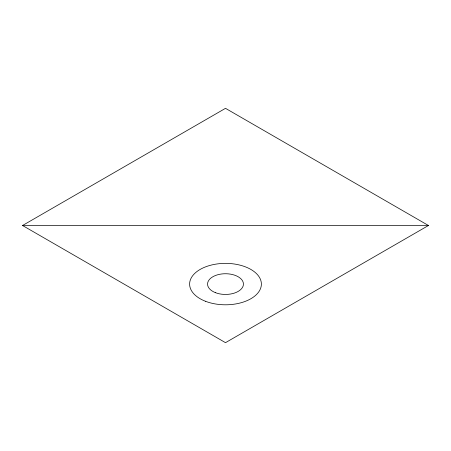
<?xml version="1.0" encoding="UTF-8"?>
<svg xmlns="http://www.w3.org/2000/svg" width="451" height="451" viewBox="0 0 451 451"><rect width="100%" height="100%" fill="white"/><g stroke="black" fill="none" stroke-linecap="round" stroke-linejoin="round"><path stroke-width="0.68" d="M22.55 225.5L225.5 108.33L428.45 225.5L225.5 342.67L22.55 225.5L428.45 225.5M215.443 292.665A17.939 10.356 0 0 0 243.393 284.823A17.939 10.356 0 0 0 217.664 274.772A17.939 10.356 0 0 0 215.443 292.665M205.391 301.24A35.877 20.712 0 0 0 261.287 285.562A35.877 20.712 0 0 0 209.822 265.453A35.877 20.712 0 0 0 205.391 301.24"/></g></svg>
